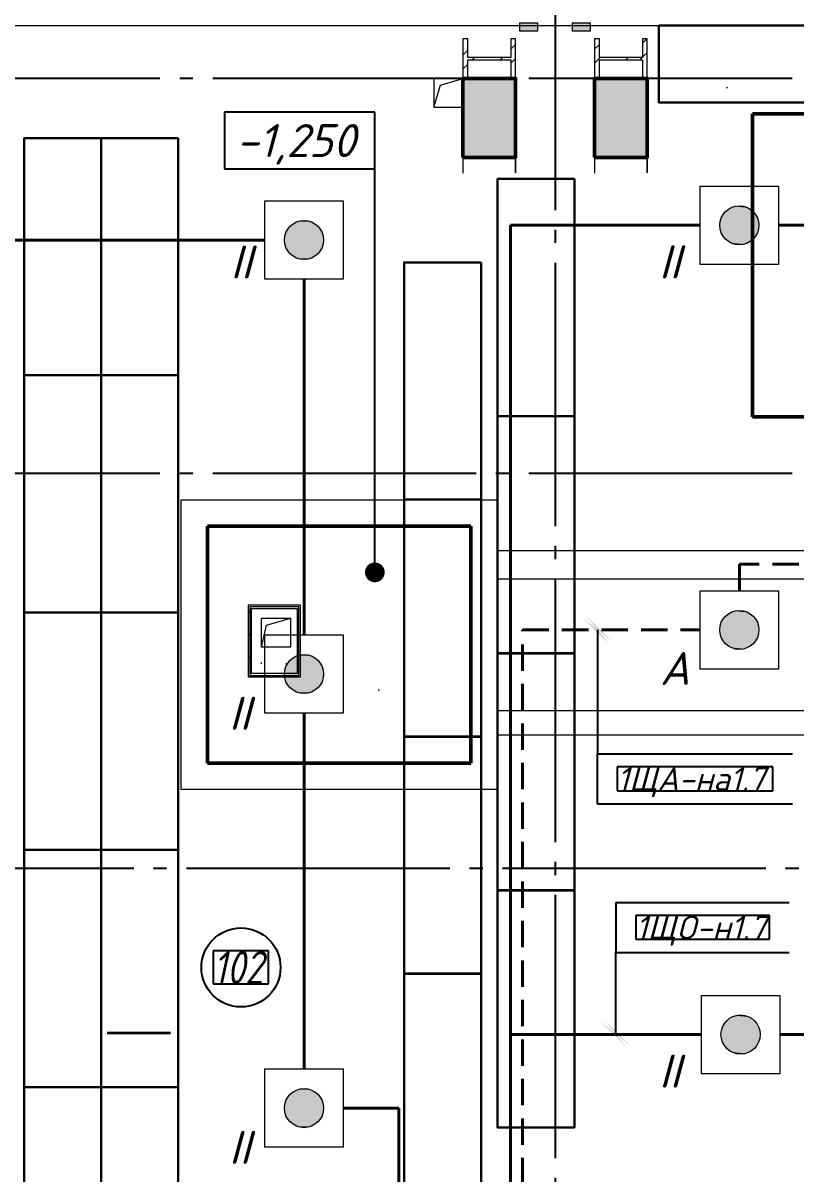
# Model space of a CAD drawing. Header units: millimetres. Extents: x 0 to 1293, y 0 to 420.
# Drawn here: x 177.8 to 236.5, y 286.4 to 373.8 of the extents above; entities that cross this region are included whole.
import ezdxf

# ---------------------------------------------------------------- set-up
doc = ezdxf.new("R2010")
doc.units = ezdxf.units.MM
for name, pattern in [('JIS_02_2.0', [3, 2, -1]), ('ГОСТ 2.303 5', [24, 20, -1.5, 1, -1.5]), ('СПКБ-0000-000-АР#001$0$Achse', [2300, 0, -800, 1500, 0]), ('СПКБ-0000-000-АР#001$0$Ashe', [300, 200, -100])]:
    doc.linetypes.add(name, pattern=pattern)
for name, color, linetype in [('@000', 7, 'Continuous'), ('Viewport1ForCustomObjects_0', 7, 'Continuous'), ('Viewport2ForCustomObjects_0', 7, 'Continuous'), ('Номер помещения', 7, 'Continuous'), ('СПКБ-0000-000-АР#001$0$Колонны новые', 7, 'Continuous'), ('СПКБ-0000-000-АР#001$0$Колонны существующие', 7, 'Continuous'), ('СПКБ-0000-000-АР#001$0$оборудование ТХ', 253, 'Continuous'), ('СПКБ-0000-000-АР#001$0$Перекрытие новые', 7, 'Continuous'), ('СПКБ-0000-000-АР#001$0$Стены', 7, 'Continuous'), ('СПКБ-0000-000-АР#001$0$Фахверк', 7, 'Continuous'), ('Строительные оси', 7, 'Continuous'), ('ЭО_АВАРИЙНОЕ ОСВЕЩЕНИЕ', 7, 'Continuous'), ('ЭО_РАБОЧЕЕ ОСВЕЩЕНИЕ', 7, 'Continuous')]:
    doc.layers.add(name, color=color, linetype=linetype)
for name, color, linetype, lineweight, true_color in [('СПКБ-0000-000-АР#001$0$Колонны новые_Ном._пера__108', 7, 'Continuous', 13, 0xfd8379), ('СПКБ-0000-000-АР#001$0$Колонны существующие_Ном._пера__102', 7, 'Continuous', 13, 0xcccccc), ('СПКБ-0000-000-АР#001$0$Линии_Ном._пера__58', 7, 'Continuous', 50, 0xdf0000), ('СПКБ-0000-000-АР#001$0$Стены_Ном._пера__68', 7, 'Continuous', 20, 0xfd4435), ('СПКБ-0000-000-АР#001$0$Фахверк_Ном._пера__102', 7, 'Continuous', 13, 0xcccccc)]:
    doc.layers.add(name, color=color, linetype=linetype, lineweight=lineweight, true_color=true_color)
for name, color, linetype, lineweight in [('СПКБ-0000-000-АР#001$0$Колонны новые_Ном._пера__20', 1, 'Continuous', 20), ('СПКБ-0000-000-АР#001$0$Колонны существующие_Ном._пера__141', 7, 'Continuous', 50), ('СПКБ-0000-000-АР#001$0$Линии_Ном._пера__1', 7, 'Continuous', 13), ('СПКБ-0000-000-АР#001$0$Линии_Ном._пера__20', 1, 'Continuous', 20), ('СПКБ-0000-000-АР#001$0$Линии_Ном._пера__27', 7, 'Continuous', 35), ('СПКБ-0000-000-АР#001$0$Перекрытие новые_Ном._пера__2', 8, 'Continuous', 15), ('СПКБ-0000-000-АР#001$0$Стены_Ном._пера__1', 7, 'Continuous', 13), ('СПКБ-0000-000-АР#001$0$Стены_Ном._пера__20', 1, 'Continuous', 20), ('СПКБ-0000-000-АР#001$0$Фахверк_Ном._пера__1', 7, 'Continuous', 13)]:
    doc.layers.add(name, color=color, linetype=linetype, lineweight=lineweight)
doc.styles.add('2.5', font='isocpeui.ttf')
doc.styles.add('CustomTextStyle18', font='isocpeui.ttf', dxfattribs={"width": 0.811119, "height": 2.5})
doc.styles.add('CustomTextStyle189', font='isocpeui.ttf', dxfattribs={"height": 1.8})
doc.styles.add('CustomTextStyle250', font='isocpeui.ttf', dxfattribs={"height": 1.8})
doc.styles.add('CustomTextStyle78', font='isocpeui.ttf', dxfattribs={"height": 2.5})
pattern_1 = [(0, (0, 0), (0, 173.2051), [0, -100]), (0, (50, 86.6), (0, 173.2051), [0, -100])]
pattern_2 = [(45, (0, 0), (-159.099, 159.099), []), (45, (-53.03, 53.03), (-159.099, 159.099), [])]

# ---------------------------------------------------------------- blocks, each defined once
blk = doc.blocks.new('СПКБ-0000-000-АР#001$0$Перекрытие_14', base_point=(-24406.7, 25286.1))
at = {"layer": 'СПКБ-0000-000-АР#001$0$Перекрытие новые_Ном._пера__2', "color": 8, "linetype": 'Continuous', "lineweight": 15, "flags": 128}
blk.add_lwpolyline([(-24406.7, 25286.1), (17886.7, 25286.1), (17886.7, 19190.9), (18207.5, 19191.7), (18218.1, 15055.7), (18468.1, 15055.7), (18468.1, 13655.7), (18218.1, 13655.7), (18247.5, 3579.8), (17892.7, 3578.9), (17892.7, -2534.3), (-24406.7, -2530.3)], close=True, dxfattribs=at)
blk = doc.blocks.new('СПКБ-0000-000-АР#001$0$Стена_106', base_point=(-14186.9, 20440.2))
at = {"layer": 'СПКБ-0000-000-АР#001$0$Стены_Ном._пера__20', "linetype": 'Continuous', "lineweight": 20}
h = blk.add_hatch(dxfattribs=at)
h.set_pattern_fill('ШТУКАТУРКА', color=1, style=0, pattern_type=2)
h.set_pattern_definition(pattern_1)
h.paths.add_polyline_path([(-14286.9, 20885.7), (-14286.9, 20340.2), (-14274.9, 20352.2), (-14274.9, 20873.7)])
h = blk.add_hatch(dxfattribs=at)
h.set_pattern_fill('ШТУКАТУРКА', color=1, style=0, pattern_type=2)
h.set_pattern_definition(pattern_1)
h.paths.add_polyline_path([(-14261.9, 20365.2), (-14261.9, 20860.7), (-14274.9, 20873.7), (-14274.9, 20352.2)])
at = {"layer": 'СПКБ-0000-000-АР#001$0$Стены_Ном._пера__1', "color": 7, "linetype": 'СПКБ-0000-000-АР#001$0$Achse', "lineweight": 13, "flags": 128}
blk.add_lwpolyline([(-14186.9, 20440.2), (-14186.9, 20785.7)], dxfattribs=at)
at = {"layer": 'СПКБ-0000-000-АР#001$0$Стены_Ном._пера__20', "color": 1, "linetype": 'Continuous', "lineweight": 20, "flags": 128}
blk.add_lwpolyline([(-14286.9, 20885.7), (-14286.9, 20340.2)], dxfattribs=at)
at = {"layer": 'СПКБ-0000-000-АР#001$0$Стены_Ном._пера__68', "color": 20, "linetype": 'Continuous', "lineweight": 20, "true_color": 0xfd4435}
for p, q in [((-14274.9, 20873.7), (-14274.9, 20352.2)), ((-14261.9, 20365.2), (-14261.9, 20860.7))]:
    blk.add_line(p, q, dxfattribs=at)
blk = doc.blocks.new('СПКБ-0000-000-АР#001$0$Стена_107', base_point=(-14186.9, 20785.7))
at = {"layer": 'СПКБ-0000-000-АР#001$0$Стены_Ном._пера__20', "linetype": 'Continuous', "lineweight": 20}
h = blk.add_hatch(dxfattribs=at)
h.set_pattern_fill('ШТУКАТУРКА', color=1, style=0, pattern_type=2)
h.set_pattern_definition(pattern_1)
h.paths.add_polyline_path([(-13890.9, 20885.7), (-14286.9, 20885.7), (-14274.9, 20873.7), (-13902.9, 20873.7)])
h = blk.add_hatch(dxfattribs=at)
h.set_pattern_fill('ШТУКАТУРКА', color=1, style=0, pattern_type=2)
h.set_pattern_definition(pattern_1)
h.paths.add_polyline_path([(-14261.9, 20860.7), (-13915.9, 20860.7), (-13902.9, 20873.7), (-14274.9, 20873.7)])
at = {"layer": 'СПКБ-0000-000-АР#001$0$Стены_Ном._пера__1', "color": 7, "linetype": 'СПКБ-0000-000-АР#001$0$Achse', "lineweight": 13, "flags": 128}
blk.add_lwpolyline([(-14186.9, 20785.7), (-13990.9, 20785.7)], dxfattribs=at)
at = {"layer": 'СПКБ-0000-000-АР#001$0$Стены_Ном._пера__20', "color": 1, "linetype": 'Continuous', "lineweight": 20, "flags": 128}
blk.add_lwpolyline([(-13890.9, 20885.7), (-14286.9, 20885.7)], dxfattribs=at)
at = {"layer": 'СПКБ-0000-000-АР#001$0$Стены_Ном._пера__68', "color": 20, "linetype": 'Continuous', "lineweight": 20, "true_color": 0xfd4435}
for p, q in [((-13902.9, 20873.7), (-14274.9, 20873.7)), ((-14261.9, 20860.7), (-13915.9, 20860.7))]:
    blk.add_line(p, q, dxfattribs=at)
blk = doc.blocks.new('СПКБ-0000-000-АР#001$0$Стена_108', base_point=(-14186.9, 20440.2))
at = {"layer": 'СПКБ-0000-000-АР#001$0$Стены_Ном._пера__20', "linetype": 'Continuous', "lineweight": 20}
h = blk.add_hatch(dxfattribs=at)
h.set_pattern_fill('ШТУКАТУРКА', color=1, style=0, pattern_type=2)
h.set_pattern_definition(pattern_1)
h.paths.add_polyline_path([(-13915.9, 20365.2), (-14261.9, 20365.2), (-14274.9, 20352.2), (-13902.9, 20352.2)])
h = blk.add_hatch(dxfattribs=at)
h.set_pattern_fill('ШТУКАТУРКА', color=1, style=0, pattern_type=2)
h.set_pattern_definition(pattern_1)
h.paths.add_polyline_path([(-14286.9, 20340.2), (-13890.9, 20340.2), (-13902.9, 20352.2), (-14274.9, 20352.2)])
at = {"layer": 'СПКБ-0000-000-АР#001$0$Стены_Ном._пера__1', "color": 7, "linetype": 'СПКБ-0000-000-АР#001$0$Achse', "lineweight": 13, "flags": 128}
blk.add_lwpolyline([(-13990.9, 20440.2), (-14186.9, 20440.2)], dxfattribs=at)
at = {"layer": 'СПКБ-0000-000-АР#001$0$Стены_Ном._пера__20', "color": 1, "linetype": 'Continuous', "lineweight": 20, "flags": 128}
blk.add_lwpolyline([(-14286.9, 20340.2), (-13890.9, 20340.2)], dxfattribs=at)
at = {"layer": 'СПКБ-0000-000-АР#001$0$Стены_Ном._пера__68', "color": 20, "linetype": 'Continuous', "lineweight": 20, "true_color": 0xfd4435}
for p, q in [((-13915.9, 20365.2), (-14261.9, 20365.2)), ((-14274.9, 20352.2), (-13902.9, 20352.2))]:
    blk.add_line(p, q, dxfattribs=at)
blk = doc.blocks.new('СПКБ-0000-000-АР#001$0$Стена_109', base_point=(-13990.9, 20440.2))
at = {"layer": 'СПКБ-0000-000-АР#001$0$Стены_Ном._пера__20', "linetype": 'Continuous', "lineweight": 20}
h = blk.add_hatch(dxfattribs=at)
h.set_pattern_fill('ШТУКАТУРКА', color=1, style=0, pattern_type=2)
h.set_pattern_definition(pattern_1)
h.paths.add_polyline_path([(-13915.9, 20860.7), (-13915.9, 20365.2), (-13902.9, 20352.2), (-13902.9, 20873.7)])
h = blk.add_hatch(dxfattribs=at)
h.set_pattern_fill('ШТУКАТУРКА', color=1, style=0, pattern_type=2)
h.set_pattern_definition(pattern_1)
h.paths.add_polyline_path([(-13890.9, 20340.2), (-13890.9, 20885.7), (-13902.9, 20873.7), (-13902.9, 20352.2)])
at = {"layer": 'СПКБ-0000-000-АР#001$0$Стены_Ном._пера__1', "color": 7, "linetype": 'СПКБ-0000-000-АР#001$0$Achse', "lineweight": 13, "flags": 128}
blk.add_lwpolyline([(-13990.9, 20785.7), (-13990.9, 20440.2)], dxfattribs=at)
at = {"layer": 'СПКБ-0000-000-АР#001$0$Стены_Ном._пера__20', "color": 1, "linetype": 'Continuous', "lineweight": 20, "flags": 128}
blk.add_lwpolyline([(-13890.9, 20340.2), (-13890.9, 20885.7)], dxfattribs=at)
at = {"layer": 'СПКБ-0000-000-АР#001$0$Стены_Ном._пера__68', "color": 20, "linetype": 'Continuous', "lineweight": 20, "true_color": 0xfd4435}
for p, q in [((-13915.9, 20860.7), (-13915.9, 20365.2)), ((-13902.9, 20352.2), (-13902.9, 20873.7))]:
    blk.add_line(p, q, dxfattribs=at)
blk = doc.blocks.new('СПКБ-0000-000-АР#001$0$Колонна_30', base_point=(-12456.9, 24585.7))
at = {"layer": 'СПКБ-0000-000-АР#001$0$Колонны существующие_Ном._пера__102', "linetype": 'Continuous', "lineweight": 13, "true_color": 0xcccccc}
blk.add_hatch(color=254, dxfattribs=at).paths.add_polyline_path([(-12656.9, 24285.7), (-12256.9, 24285.7), (-12256.9, 24885.7), (-12656.9, 24885.7)])
at = {"layer": 'СПКБ-0000-000-АР#001$0$Колонны существующие_Ном._пера__141', "color": 7, "linetype": 'Continuous', "lineweight": 50, "flags": 128}
blk.add_lwpolyline([(-12656.9, 24285.7), (-12256.9, 24285.7), (-12256.9, 24885.7), (-12656.9, 24885.7)], close=True, dxfattribs=at)
blk = doc.blocks.new('СПКБ-0000-000-АР#001$0$Колонна_31', base_point=(-11456.9, 24585.7))
at = {"layer": 'СПКБ-0000-000-АР#001$0$Колонны существующие_Ном._пера__102', "linetype": 'Continuous', "lineweight": 13, "true_color": 0xcccccc}
blk.add_hatch(color=254, dxfattribs=at).paths.add_polyline_path([(-11656.9, 24285.7), (-11256.9, 24285.7), (-11256.9, 24885.7), (-11656.9, 24885.7)])
at = {"layer": 'СПКБ-0000-000-АР#001$0$Колонны существующие_Ном._пера__141', "color": 7, "linetype": 'Continuous', "lineweight": 50, "flags": 128}
blk.add_lwpolyline([(-11656.9, 24285.7), (-11256.9, 24285.7), (-11256.9, 24885.7), (-11656.9, 24885.7)], close=True, dxfattribs=at)
blk = doc.blocks.new('СПКБ-0000-000-АР#001$0$Колонна_55', base_point=(-12256.9, 24228.2))
at = {"layer": 'СПКБ-0000-000-АР#001$0$Колонны новые_Ном._пера__108', "linetype": 'Continuous', "lineweight": 13, "true_color": 0xfd8379}
h = blk.add_hatch(dxfattribs=at)
h.set_pattern_fill('СТАЛЬ', color=11, style=0, pattern_type=2)
h.set_pattern_definition(pattern_2)
h.paths.add_polyline_path([(-12656.9, 24169.4), (-12654.9, 24169.4), (-12654.9, 24282.4), (-12258.9, 24282.4), (-12258.9, 24169.4), (-12256.9, 24169.4), (-12256.9, 24282.4), (-12256.9, 24284.4), (-12258.9, 24284.4), (-12654.9, 24284.4), (-12656.9, 24284.4), (-12656.9, 24282.4)])
at = {"layer": 'СПКБ-0000-000-АР#001$0$Колонны новые_Ном._пера__20', "color": 1, "linetype": 'Continuous', "lineweight": 20}
for p, q in [((-12654.9, 24284.4), (-12656.9, 24284.4)), ((-12656.9, 24284.4), (-12656.9, 24282.4)), ((-12656.9, 24282.4), (-12656.9, 24169.4)), ((-12258.9, 24284.4), (-12654.9, 24284.4)), ((-12654.9, 24169.4), (-12654.9, 24282.4)), ((-12654.9, 24282.4), (-12258.9, 24282.4)), ((-12256.9, 24284.4), (-12258.9, 24284.4)), ((-12258.9, 24282.4), (-12258.9, 24169.4)), ((-12256.9, 24282.4), (-12256.9, 24284.4)), ((-12256.9, 24169.4), (-12256.9, 24282.4)), ((-12656.9, 24169.4), (-12654.9, 24169.4)), ((-12258.9, 24169.4), (-12256.9, 24169.4))]:
    blk.add_line(p, q, dxfattribs=at)
blk = doc.blocks.new('СПКБ-0000-000-АР#001$0$Колонна_56', base_point=(-11256.9, 24228.2))
at = {"layer": 'СПКБ-0000-000-АР#001$0$Колонны новые_Ном._пера__108', "linetype": 'Continuous', "lineweight": 13, "true_color": 0xfd8379}
h = blk.add_hatch(dxfattribs=at)
h.set_pattern_fill('СТАЛЬ', color=11, style=0, pattern_type=2)
h.set_pattern_definition(pattern_2)
h.paths.add_polyline_path([(-11656.9, 24169.4), (-11654.9, 24169.4), (-11654.9, 24282.4), (-11258.9, 24282.4), (-11258.9, 24169.4), (-11256.9, 24169.4), (-11256.9, 24282.4), (-11256.9, 24284.4), (-11258.9, 24284.4), (-11654.9, 24284.4), (-11656.9, 24284.4), (-11656.9, 24282.4)])
at = {"layer": 'СПКБ-0000-000-АР#001$0$Колонны новые_Ном._пера__20', "color": 1, "linetype": 'Continuous', "lineweight": 20}
for p, q in [((-11654.9, 24284.4), (-11656.9, 24284.4)), ((-11656.9, 24284.4), (-11656.9, 24282.4)), ((-11656.9, 24282.4), (-11656.9, 24169.4)), ((-11258.9, 24284.4), (-11654.9, 24284.4)), ((-11654.9, 24169.4), (-11654.9, 24282.4)), ((-11654.9, 24282.4), (-11258.9, 24282.4)), ((-11256.9, 24284.4), (-11258.9, 24284.4)), ((-11258.9, 24282.4), (-11258.9, 24169.4)), ((-11256.9, 24282.4), (-11256.9, 24284.4)), ((-11256.9, 24169.4), (-11256.9, 24282.4)), ((-11656.9, 24169.4), (-11654.9, 24169.4)), ((-11258.9, 24169.4), (-11256.9, 24169.4))]:
    blk.add_line(p, q, dxfattribs=at)
blk = doc.blocks.new('СПКБ-0000-000-АР#001$0$Колонна_103', base_point=(-12456.9, 25035.7))
at = {"layer": 'СПКБ-0000-000-АР#001$0$Колонны новые_Ном._пера__108', "linetype": 'Continuous', "lineweight": 13, "true_color": 0xfd8379}
h = blk.add_hatch(dxfattribs=at)
h.set_pattern_fill('СТАЛЬ', color=11, style=0, pattern_type=2)
h.set_pattern_definition(pattern_2)
h.paths.add_polyline_path([(-12256.9, 25185.7), (-12293.5, 25185.7), (-12293.5, 25044.5), (-12620.2, 25044.5), (-12620.2, 25185.7), (-12656.9, 25185.7), (-12656.9, 24885.7), (-12620.2, 24885.7), (-12620.2, 25027), (-12293.5, 25027), (-12293.5, 24885.7), (-12256.9, 24885.7)])
at = {"layer": 'СПКБ-0000-000-АР#001$0$Колонны новые_Ном._пера__20', "color": 1, "linetype": 'Continuous', "lineweight": 20}
for p, q in [((-12620.2, 25185.7), (-12656.9, 25185.7)), ((-12656.9, 25185.7), (-12656.9, 24885.7)), ((-12620.2, 25044.5), (-12620.2, 25185.7)), ((-12256.9, 25185.7), (-12293.5, 25185.7)), ((-12293.5, 25185.7), (-12293.5, 25044.5)), ((-12256.9, 24885.7), (-12256.9, 25185.7)), ((-12293.5, 25044.5), (-12620.2, 25044.5)), ((-12620.2, 24885.7), (-12620.2, 25027)), ((-12620.2, 25027), (-12293.5, 25027)), ((-12293.5, 25027), (-12293.5, 24885.7)), ((-12656.9, 24885.7), (-12620.2, 24885.7)), ((-12293.5, 24885.7), (-12256.9, 24885.7))]:
    blk.add_line(p, q, dxfattribs=at)
blk = doc.blocks.new('СПКБ-0000-000-АР#001$0$Колонна_104', base_point=(-11456.9, 25035.7))
at = {"layer": 'СПКБ-0000-000-АР#001$0$Колонны новые_Ном._пера__108', "linetype": 'Continuous', "lineweight": 13, "true_color": 0xfd8379}
h = blk.add_hatch(dxfattribs=at)
h.set_pattern_fill('СТАЛЬ', color=11, style=0, pattern_type=2)
h.set_pattern_definition(pattern_2)
h.paths.add_polyline_path([(-11256.9, 25185.7), (-11293.5, 25185.7), (-11293.5, 25044.5), (-11620.2, 25044.5), (-11620.2, 25185.7), (-11656.9, 25185.7), (-11656.9, 24885.7), (-11620.2, 24885.7), (-11620.2, 25027), (-11293.5, 25027), (-11293.5, 24885.7), (-11256.9, 24885.7)])
at = {"layer": 'СПКБ-0000-000-АР#001$0$Колонны новые_Ном._пера__20', "color": 1, "linetype": 'Continuous', "lineweight": 20}
for p, q in [((-11620.2, 25185.7), (-11656.9, 25185.7)), ((-11656.9, 25185.7), (-11656.9, 24885.7)), ((-11620.2, 25044.5), (-11620.2, 25185.7)), ((-11256.9, 25185.7), (-11293.5, 25185.7)), ((-11293.5, 25185.7), (-11293.5, 25044.5)), ((-11256.9, 24885.7), (-11256.9, 25185.7)), ((-11293.5, 25044.5), (-11620.2, 25044.5)), ((-11620.2, 24885.7), (-11620.2, 25027)), ((-11620.2, 25027), (-11293.5, 25027)), ((-11293.5, 25027), (-11293.5, 24885.7)), ((-11656.9, 24885.7), (-11620.2, 24885.7)), ((-11293.5, 24885.7), (-11256.9, 24885.7))]:
    blk.add_line(p, q, dxfattribs=at)
blk = doc.blocks.new('СПКБ-0000-000-АР#001$0$Колонна_162', base_point=(-12156.9, 25275.7))
at = {"layer": 'СПКБ-0000-000-АР#001$0$Фахверк_Ном._пера__102', "linetype": 'Continuous', "lineweight": 13, "true_color": 0xcccccc}
blk.add_hatch(color=254, dxfattribs=at).paths.add_polyline_path([(-12086.9, 25305.7), (-12226.9, 25305.7), (-12226.9, 25245.7), (-12086.9, 25245.7)])
at = {"layer": 'СПКБ-0000-000-АР#001$0$Фахверк_Ном._пера__1', "color": 7, "linetype": 'Continuous', "lineweight": 13, "flags": 128}
blk.add_lwpolyline([(-12086.9, 25305.7), (-12226.9, 25305.7), (-12226.9, 25245.7), (-12086.9, 25245.7)], close=True, dxfattribs=at)
blk = doc.blocks.new('СПКБ-0000-000-АР#001$0$Колонна_172', base_point=(-11756.9, 25275.7))
at = {"layer": 'СПКБ-0000-000-АР#001$0$Фахверк_Ном._пера__102', "linetype": 'Continuous', "lineweight": 13, "true_color": 0xcccccc}
blk.add_hatch(color=254, dxfattribs=at).paths.add_polyline_path([(-11686.9, 25305.7), (-11826.9, 25305.7), (-11826.9, 25245.7), (-11686.9, 25245.7)])
at = {"layer": 'СПКБ-0000-000-АР#001$0$Фахверк_Ном._пера__1', "color": 7, "linetype": 'Continuous', "lineweight": 13, "flags": 128}
blk.add_lwpolyline([(-11686.9, 25305.7), (-11826.9, 25305.7), (-11826.9, 25245.7), (-11686.9, 25245.7)], close=True, dxfattribs=at)
blk = doc.blocks.new('*E595')
at = {"layer": 'СПКБ-0000-000-АР#001$0$Линии_Ном._пера__1', "color": 7, "linetype": 'СПКБ-0000-000-АР#001$0$Ashe', "lineweight": 13}
for p, q in [((149.75, 299.5), (147.55, 299.5)), ((147.55, 299.5), (147.55, 297.3)), ((147.55, 297.3), (148.039, 298.99)), ((148.039, 298.99), (149.75, 299.5)), ((149.75, 297.3), (149.75, 299.5)), ((147.55, 297.3), (149.75, 297.3)), ((152.319, 263.648), (179.75, 263.648)), ((152.373, 249.648), (179.75, 249.648))]:
    blk.add_line(p, q, dxfattribs=at)
at = {"layer": 'СПКБ-0000-000-АР#001$0$Линии_Ном._пера__1', "color": 7, "linetype": 'Continuous', "lineweight": 13}
for p, q in [((134.45, 258.5), (136.65, 258.5)), ((134.45, 256.3), (134.45, 258.5)), ((134.45, 256.3), (134.833, 257.972)), ((134.833, 257.972), (136.65, 258.5)), ((136.65, 258.5), (136.65, 256.3)), ((136.65, 256.3), (134.45, 256.3))]:
    blk.add_line(p, q, dxfattribs=at)
at = {"layer": 'СПКБ-0000-000-АР#001$0$Линии_Ном._пера__1', "color": 7, "linetype": 'СПКБ-0000-000-АР#001$0$Achse', "lineweight": 13, "flags": 128}
for points in [[(169.747, 298.8), (206.75, 298.8), (206.75, 271.8), (169.747, 271.8)], [(143.353, 252.997), (143.353, 259.997), (150.353, 259.997), (150.353, 252.997)]]:
    blk.add_lwpolyline(points, close=True, dxfattribs=at)
at = {"layer": 'СПКБ-0000-000-АР#001$0$Линии_Ном._пера__1', "color": 7, "linetype": 'СПКБ-0000-000-АР#001$0$Ashe', "lineweight": 13, "flags": 128}
blk.add_lwpolyline([(128.35, 267.499), (152.353, 267.499), (152.353, 245.496), (128.35, 245.496)], close=True, dxfattribs=at)
at = {"layer": 'СПКБ-0000-000-АР#001$0$Линии_Ном._пера__20', "color": 1, "linetype": 'СПКБ-0000-000-АР#001$0$Ashe', "lineweight": 20}
for p, q in [((152.373, 261.496), (181.75, 261.496)), ((152.373, 251.496), (181.75, 251.496))]:
    blk.add_line(p, q, dxfattribs=at)
at = {"layer": 'СПКБ-0000-000-АР#001$0$Линии_Ном._пера__20', "color": 1, "linetype": 'СПКБ-0000-000-АР#001$0$Achse', "lineweight": 20, "flags": 128}
blk.add_lwpolyline([(143.353, 252.997), (144.685, 258.886), (150.353, 259.997)], dxfattribs=at)
at = {"layer": 'СПКБ-0000-000-АР#001$0$Линии_Ном._пера__27', "color": 7, "linetype": 'Continuous', "lineweight": 35}
blk.add_line((122.747, 227.03), (127.538, 227.03), dxfattribs=at)
at = {"layer": 'СПКБ-0000-000-АР#001$0$Линии_Ном._пера__58', "color": 12, "linetype": 'СПКБ-0000-000-АР#001$0$Ashe', "lineweight": 50, "true_color": 0xdf0000, "flags": 128}
for points in [[(171.747, 296.8), (204.75, 296.8), (204.75, 273.8), (171.747, 273.8)], [(130.35, 265.499), (150.353, 265.499), (150.353, 247.496), (130.35, 247.496)]]:
    blk.add_lwpolyline(points, close=True, dxfattribs=at)
at = {"layer": 'СПКБ-0000-000-АР#001$0$оборудование ТХ', "lineweight": 30}
for points in [[(164.63, 303.504), (182.647, 303.504), (182.647, 297.658), (164.63, 297.658)], [(122.289, 294.97), (122.289, 276.953), (116.444, 276.953), (116.444, 294.97)], [(128.135, 294.97), (128.135, 276.953), (122.289, 276.953), (122.289, 294.97)], [(158.211, 291.866), (158.211, 273.849), (152.365, 273.849), (152.365, 291.866)], [(151.135, 285.525), (151.135, 267.508), (145.289, 267.508), (145.289, 285.525)], [(122.289, 276.953), (122.289, 258.936), (116.444, 258.936), (116.444, 276.953)], [(128.135, 276.953), (128.135, 258.936), (122.289, 258.936), (122.289, 276.953)], [(158.211, 273.849), (158.211, 255.832), (152.365, 255.832), (152.365, 273.849)], [(151.135, 267.509), (151.135, 249.492), (145.289, 249.492), (145.289, 267.509)], [(122.289, 258.936), (122.289, 240.919), (116.444, 240.919), (116.444, 258.936)], [(128.135, 258.936), (128.135, 240.919), (122.289, 240.919), (122.289, 258.936)], [(158.211, 255.853), (158.211, 237.836), (152.365, 237.836), (152.365, 255.853)], [(151.135, 249.513), (151.135, 231.496), (145.289, 231.496), (145.289, 249.513)], [(122.289, 240.919), (122.289, 222.902), (116.444, 222.902), (116.444, 240.919)], [(128.135, 240.919), (128.135, 222.902), (122.289, 222.902), (122.289, 240.919)], [(158.211, 237.857), (158.211, 219.84), (152.365, 219.84), (152.365, 237.857)], [(151.135, 231.517), (151.135, 213.5), (145.289, 213.5), (145.289, 231.517)], [(122.289, 222.902), (122.289, 204.885), (116.444, 204.885), (116.444, 222.902)], [(128.135, 222.902), (128.135, 204.885), (122.289, 204.885), (122.289, 222.902)]]:
    blk.add_lwpolyline(points, close=True, dxfattribs=at)
at = {"layer": 'СПКБ-0000-000-АР#001$0$Колонны новые', "color": 1, "lineweight": 20, "xscale": 0.01, "yscale": 0.01, "zscale": 0.01}
for name, p in [('СПКБ-0000-000-АР#001$0$Колонна_103', (151.75, 301)), ('СПКБ-0000-000-АР#001$0$Колонна_104', (161.75, 301)), ('СПКБ-0000-000-АР#001$0$Колонна_55', (153.75, 292.925)), ('СПКБ-0000-000-АР#001$0$Колонна_56', (163.75, 292.925))]:
    blk.add_blockref(name, p, dxfattribs=at)
at = {"layer": 'СПКБ-0000-000-АР#001$0$Колонны существующие', "color": 7, "lineweight": 50, "xscale": 0.01, "yscale": 0.01, "zscale": 0.01}
for name, p in [('СПКБ-0000-000-АР#001$0$Колонна_30', (151.75, 296.5)), ('СПКБ-0000-000-АР#001$0$Колонна_31', (161.75, 296.5))]:
    blk.add_blockref(name, p, dxfattribs=at)
at = {"layer": 'СПКБ-0000-000-АР#001$0$Перекрытие новые', "color": 8, "linetype": 'Continuous', "lineweight": 15, "xscale": 0.01, "yscale": 0.01, "zscale": 0.01}
blk.add_blockref('СПКБ-0000-000-АР#001$0$Перекрытие_14', (32.251, 303.504), dxfattribs=at)
at = {"layer": 'СПКБ-0000-000-АР#001$0$Стены', "color": 12, "lineweight": 50, "true_color": 0xdf0000, "xscale": 0.01, "yscale": 0.01, "zscale": 0.01}
for name, p in [('СПКБ-0000-000-АР#001$0$Стена_106', (134.45, 255.044)), ('СПКБ-0000-000-АР#001$0$Стена_107', (134.45, 258.5)), ('СПКБ-0000-000-АР#001$0$Стена_109', (136.41, 255.044)), ('СПКБ-0000-000-АР#001$0$Стена_108', (134.45, 255.044))]:
    blk.add_blockref(name, p, dxfattribs=at)
at = {"layer": 'СПКБ-0000-000-АР#001$0$Фахверк', "color": 7, "lineweight": 13, "xscale": 0.01, "yscale": 0.01, "zscale": 0.01}
for name, p in [('СПКБ-0000-000-АР#001$0$Колонна_162', (154.75, 303.4)), ('СПКБ-0000-000-АР#001$0$Колонна_172', (158.75, 303.4))]:
    blk.add_blockref(name, p, dxfattribs=at)
blk = doc.blocks.new('*E596')
at = {"layer": 'Номер помещения', "color": 6, "linetype": 'Continuous'}
for p, q in [((164.498, 305.427), (153.079, 305.427)), ((153.079, 305.427), (153.079, 301.127)), ((164.498, 301.127), (164.498, 305.427)), ((153.079, 301.127), (164.498, 301.127)), ((164.498, 270.487), (164.498, 301.127))]:
    blk.add_line(p, q, dxfattribs=at)
at = {"layer": 'Номер помещения', "color": 7, "linetype": 'Continuous', "true_color": 0xffffff}
for p, q in [((156.435, 241.736), (152.235, 241.736)), ((152.235, 241.736), (152.235, 239.236)), ((156.435, 239.236), (156.435, 241.736)), ((152.235, 239.236), (156.435, 239.236)), ((152.235, 239.236), (152.235, 239.236))]:
    blk.add_line(p, q, dxfattribs=at)
at = {"layer": 'Номер помещения', "color": 6, "linetype": 'Continuous', "const_width": 0.75, "flags": 128}
blk.add_lwpolyline([(164.123, 270.487, 1), (164.873, 270.487, 1)], format="xyb", close=True, dxfattribs=at)
at = {"layer": 'Номер помещения', "color": 6, "linetype": 'Continuous'}
blk.add_circle((154.335, 240.486), 3, dxfattribs=at)
at = {"layer": 'Строительные оси', "color": 3, "linetype": 'ГОСТ 2.303 5', "lineweight": 25}
for p, q in [((178.188, 318), (178.188, 14)), ((484.187, 308), (14, 308)), ((484.187, 278), (14, 278)), ((578.188, 248), (14.188, 248))]:
    blk.add_line(p, q, dxfattribs=at)
at = {"layer": 'ЭО_АВАРИЙНОЕ ОСВЕЩЕНИЕ', "color": 1, "linetype": 'JIS_02_2.0', "lineweight": 40}
for p, q in [((265.688, 271.115), (192.179, 271.115)), ((192.179, 271.115), (192.179, 269.09)), ((175.711, 224.021), (175.711, 266.115)), ((175.711, 266.115), (175.711, 266.115)), ((175.711, 266.115), (189.204, 266.115))]:
    blk.add_line(p, q, dxfattribs=at)
at = {"layer": 'ЭО_АВАРИЙНОЕ ОСВЕЩЕНИЕ', "color": 7, "lineweight": 0}
for p, q in [((189.204, 269.09), (195.155, 269.09)), ((189.204, 263.14), (189.204, 269.09)), ((195.155, 269.09), (195.155, 263.14)), ((195.155, 263.14), (189.204, 263.14))]:
    blk.add_line(p, q, dxfattribs=at)
blk.add_circle((192.179, 266.115), 1.488, dxfattribs=at)
at = {"layer": 'ЭО_АВАРИЙНОЕ ОСВЕЩЕНИЕ', "color": 1, "lineweight": 40}
for points in [[(191.516, 267.446), (191.283, 267.302), (193.076, 267.302)], [(191.772, 267.546), (191.516, 267.446), (192.843, 267.446)], [(191.516, 267.446), (192.843, 267.446), (193.076, 267.302)], [(192.042, 267.596), (191.772, 267.546), (192.587, 267.546)], [(191.772, 267.546), (192.587, 267.546), (192.843, 267.446)], [(192.042, 267.596), (192.317, 267.596), (192.587, 267.546)], [(190.792, 266.652), (190.717, 266.388), (193.642, 266.388)], [(190.915, 266.898), (190.792, 266.652), (193.567, 266.652)], [(190.792, 266.652), (193.567, 266.652), (193.642, 266.388)], [(191.08, 267.117), (190.915, 266.898), (193.444, 266.898)], [(190.915, 266.898), (193.444, 266.898), (193.567, 266.652)], [(191.283, 267.302), (191.08, 267.117), (193.279, 267.117)], [(191.08, 267.117), (193.279, 267.117), (193.444, 266.898)], [(191.283, 267.302), (193.076, 267.302), (193.279, 267.117)], [(190.717, 266.388), (190.692, 266.115), (193.667, 266.115)], [(190.692, 266.115), (190.717, 265.841), (193.642, 265.841)], [(190.692, 266.115), (193.667, 266.115), (193.642, 265.841)], [(190.717, 266.388), (193.642, 266.388), (193.667, 266.115)], [(190.717, 265.841), (190.792, 265.577), (193.567, 265.577)], [(190.717, 265.841), (193.642, 265.841), (193.567, 265.577)], [(190.792, 265.577), (190.915, 265.332), (193.444, 265.332)], [(190.792, 265.577), (193.567, 265.577), (193.444, 265.332)], [(190.915, 265.332), (191.08, 265.113), (193.279, 265.113)], [(190.915, 265.332), (193.444, 265.332), (193.279, 265.113)], [(191.08, 265.113), (191.283, 264.928), (193.076, 264.928)], [(191.08, 265.113), (193.279, 265.113), (193.076, 264.928)], [(191.283, 264.928), (191.516, 264.783), (192.843, 264.783)], [(191.283, 264.928), (193.076, 264.928), (192.843, 264.783)], [(191.516, 264.783), (191.772, 264.684), (192.587, 264.684)], [(191.516, 264.783), (192.843, 264.783), (192.587, 264.684)], [(191.772, 264.684), (192.042, 264.634), (192.317, 264.634)], [(191.772, 264.684), (192.587, 264.684), (192.317, 264.634)]]:
    blk.add_solid(points, dxfattribs=at)
at = {"layer": 'ЭО_РАБОЧЕЕ ОСВЕЩЕНИЕ', "color": 7, "lineweight": 0}
for p, q in [((189.204, 299.816), (195.155, 299.816)), ((189.204, 293.866), (189.204, 299.816)), ((195.155, 299.816), (195.155, 293.866)), ((156.148, 292.749), (156.148, 298.699)), ((156.148, 298.699), (162.097, 298.699)), ((162.097, 298.699), (162.097, 292.749)), ((195.155, 293.866), (189.204, 293.866)), ((162.097, 292.749), (156.148, 292.749)), ((156.148, 259.79), (156.148, 265.74)), ((156.148, 265.74), (162.097, 265.74)), ((162.097, 265.74), (162.097, 259.79)), ((162.097, 259.79), (156.148, 259.79)), ((189.296, 238.364), (195.246, 238.364)), ((189.296, 232.414), (189.296, 238.364)), ((195.246, 238.364), (195.246, 232.414)), ((156.148, 226.831), (156.148, 232.781)), ((156.148, 232.781), (162.097, 232.781)), ((162.097, 232.781), (162.097, 226.831)), ((195.246, 232.414), (189.296, 232.414)), ((162.097, 226.831), (156.148, 226.831))]:
    blk.add_line(p, q, dxfattribs=at)
at = {"layer": 'ЭО_РАБОЧЕЕ ОСВЕЩЕНИЕ', "color": 5, "lineweight": 40}
for p, q in [((189.204, 296.841), (174.797, 296.841)), ((174.797, 296.841), (174.797, 235.389)), ((225.958, 296.841), (195.155, 296.841)), ((135.197, 295.724), (156.148, 295.724)), ((159.123, 295.724), (159.123, 295.724)), ((159.123, 292.749), (159.123, 265.74)), ((159.123, 259.79), (159.123, 232.781)), ((189.296, 235.389), (174.797, 235.389)), ((174.797, 235.389), (174.797, 222.889)), ((225.958, 235.389), (195.246, 235.389)), ((159.123, 229.806), (159.123, 229.806)), ((159.123, 229.806), (159.123, 229.806)), ((162.097, 229.806), (166.334, 229.806)), ((166.334, 229.806), (166.334, 186.783))]:
    blk.add_line(p, q, dxfattribs=at)
at = {"layer": 'ЭО_РАБОЧЕЕ ОСВЕЩЕНИЕ', "color": 7, "lineweight": 0}
for centre, radius in [((192.179, 296.841), 1.488), ((159.123, 295.724), 1.488), ((159.123, 262.765), 1.488), ((192.271, 235.389), 1.487), ((159.123, 229.806), 1.488)]:
    blk.add_circle(centre, radius, dxfattribs=at)
at = {"layer": 'ЭО_РАБОЧЕЕ ОСВЕЩЕНИЕ', "color": 5, "lineweight": 40}
for points in [[(191.516, 298.172), (191.283, 298.028), (193.076, 298.028)], [(191.772, 298.272), (191.516, 298.172), (192.843, 298.172)], [(191.516, 298.172), (192.843, 298.172), (193.076, 298.028)], [(192.042, 298.322), (191.772, 298.272), (192.587, 298.272)], [(191.772, 298.272), (192.587, 298.272), (192.843, 298.172)], [(192.042, 298.322), (192.317, 298.322), (192.587, 298.272)], [(158.849, 297.187), (158.585, 297.112), (159.66, 297.112)], [(159.123, 297.212), (158.849, 297.187), (159.396, 297.187)], [(158.849, 297.187), (159.396, 297.187), (159.66, 297.112)], [(190.792, 297.378), (190.717, 297.114), (193.642, 297.114)], [(190.915, 297.624), (190.792, 297.378), (193.567, 297.378)], [(190.792, 297.378), (193.567, 297.378), (193.642, 297.114)], [(191.08, 297.843), (190.915, 297.624), (193.444, 297.624)], [(190.915, 297.624), (193.444, 297.624), (193.567, 297.378)], [(191.283, 298.028), (191.08, 297.843), (193.279, 297.843)], [(191.08, 297.843), (193.279, 297.843), (193.444, 297.624)], [(191.283, 298.028), (193.076, 298.028), (193.279, 297.843)], [(157.791, 296.388), (157.692, 296.132), (160.553, 296.132)], [(157.935, 296.621), (157.791, 296.388), (160.454, 296.388)], [(157.791, 296.388), (160.454, 296.388), (160.553, 296.132)], [(158.12, 296.824), (157.935, 296.621), (160.31, 296.621)], [(157.935, 296.621), (160.31, 296.621), (160.454, 296.388)], [(158.339, 296.989), (158.12, 296.824), (160.125, 296.824)], [(158.12, 296.824), (160.125, 296.824), (160.31, 296.621)], [(158.585, 297.112), (158.339, 296.989), (159.906, 296.989)], [(158.339, 296.989), (159.906, 296.989), (160.125, 296.824)], [(158.585, 297.112), (159.66, 297.112), (159.906, 296.989)], [(190.717, 297.114), (190.692, 296.841), (193.667, 296.841)], [(190.692, 296.841), (190.717, 296.568), (193.642, 296.568)], [(190.692, 296.841), (193.667, 296.841), (193.642, 296.568)], [(190.717, 297.114), (193.642, 297.114), (193.667, 296.841)], [(190.717, 296.568), (190.792, 296.304), (193.567, 296.304)], [(190.717, 296.568), (193.642, 296.568), (193.567, 296.304)], [(190.792, 296.304), (190.915, 296.058), (193.444, 296.058)], [(190.792, 296.304), (193.567, 296.304), (193.444, 296.058)], [(157.692, 296.132), (157.641, 295.862), (160.604, 295.862)], [(157.641, 295.862), (157.641, 295.587), (160.604, 295.587)], [(157.641, 295.862), (160.604, 295.862), (160.604, 295.587)], [(157.641, 295.587), (157.692, 295.317), (160.553, 295.317)], [(157.641, 295.587), (160.604, 295.587), (160.553, 295.317)], [(157.692, 296.132), (160.553, 296.132), (160.604, 295.862)], [(190.915, 296.058), (191.08, 295.839), (193.279, 295.839)], [(190.915, 296.058), (193.444, 296.058), (193.279, 295.839)], [(191.08, 295.839), (191.283, 295.654), (193.076, 295.654)], [(191.08, 295.839), (193.279, 295.839), (193.076, 295.654)], [(191.283, 295.654), (191.516, 295.509), (192.843, 295.509)], [(191.283, 295.654), (193.076, 295.654), (192.843, 295.509)], [(191.516, 295.509), (191.772, 295.41), (192.587, 295.41)], [(191.516, 295.509), (192.843, 295.509), (192.587, 295.41)], [(157.692, 295.317), (157.791, 295.061), (160.454, 295.061)], [(157.692, 295.317), (160.553, 295.317), (160.454, 295.061)], [(157.791, 295.061), (157.935, 294.828), (160.31, 294.828)], [(157.791, 295.061), (160.454, 295.061), (160.31, 294.828)], [(157.935, 294.828), (158.12, 294.625), (160.125, 294.625)], [(157.935, 294.828), (160.31, 294.828), (160.125, 294.625)], [(158.12, 294.625), (158.339, 294.46), (159.906, 294.46)], [(158.12, 294.625), (160.125, 294.625), (159.906, 294.46)], [(191.772, 295.41), (192.042, 295.36), (192.317, 295.36)], [(191.772, 295.41), (192.587, 295.41), (192.317, 295.36)], [(158.339, 294.46), (158.585, 294.337), (159.66, 294.337)], [(158.339, 294.46), (159.906, 294.46), (159.66, 294.337)], [(158.585, 294.337), (158.849, 294.262), (159.396, 294.262)], [(158.585, 294.337), (159.66, 294.337), (159.396, 294.262)], [(158.849, 294.262), (159.396, 294.262), (159.123, 294.237)], [(158.339, 264.03), (158.12, 263.865), (160.125, 263.865)], [(158.585, 264.153), (158.339, 264.03), (159.906, 264.03)], [(158.339, 264.03), (159.906, 264.03), (160.125, 263.865)], [(158.849, 264.228), (158.585, 264.153), (159.66, 264.153)], [(158.585, 264.153), (159.66, 264.153), (159.906, 264.03)], [(159.123, 264.253), (158.849, 264.228), (159.396, 264.228)], [(158.849, 264.228), (159.396, 264.228), (159.66, 264.153)], [(157.692, 263.173), (157.641, 262.903), (160.604, 262.903)], [(157.791, 263.429), (157.692, 263.173), (160.553, 263.173)], [(157.692, 263.173), (160.553, 263.173), (160.604, 262.903)], [(157.935, 263.662), (157.791, 263.429), (160.454, 263.429)], [(157.791, 263.429), (160.454, 263.429), (160.553, 263.173)], [(158.12, 263.865), (157.935, 263.662), (160.31, 263.662)], [(157.935, 263.662), (160.31, 263.662), (160.454, 263.429)], [(158.12, 263.865), (160.125, 263.865), (160.31, 263.662)], [(157.641, 262.903), (157.641, 262.628), (160.604, 262.628)], [(157.641, 262.903), (160.604, 262.903), (160.604, 262.628)], [(157.641, 262.628), (157.692, 262.358), (160.553, 262.358)], [(157.641, 262.628), (160.604, 262.628), (160.553, 262.358)], [(157.692, 262.358), (157.791, 262.102), (160.454, 262.102)], [(157.692, 262.358), (160.553, 262.358), (160.454, 262.102)], [(157.791, 262.102), (157.935, 261.869), (160.31, 261.869)], [(157.791, 262.102), (160.454, 262.102), (160.31, 261.869)], [(157.935, 261.869), (158.12, 261.666), (160.125, 261.666)], [(157.935, 261.869), (160.31, 261.869), (160.125, 261.666)], [(158.12, 261.666), (158.339, 261.501), (159.906, 261.501)], [(158.12, 261.666), (160.125, 261.666), (159.906, 261.501)], [(158.339, 261.501), (158.585, 261.378), (159.66, 261.378)], [(158.339, 261.501), (159.906, 261.501), (159.66, 261.378)], [(158.585, 261.378), (158.849, 261.303), (159.396, 261.303)], [(158.585, 261.378), (159.66, 261.378), (159.396, 261.303)], [(158.849, 261.303), (159.396, 261.303), (159.123, 261.278)], [(192.134, 236.87), (191.864, 236.819), (192.678, 236.819)], [(192.134, 236.87), (192.408, 236.87), (192.678, 236.819)], [(191.006, 236.172), (190.884, 235.926), (193.658, 235.926)], [(191.171, 236.391), (191.006, 236.172), (193.535, 236.172)], [(191.006, 236.172), (193.535, 236.172), (193.658, 235.926)], [(191.374, 236.576), (191.171, 236.391), (193.37, 236.391)], [(191.171, 236.391), (193.37, 236.391), (193.535, 236.172)], [(191.608, 236.72), (191.374, 236.576), (193.167, 236.576)], [(191.374, 236.576), (193.167, 236.576), (193.37, 236.391)], [(191.864, 236.819), (191.608, 236.72), (192.934, 236.72)], [(191.608, 236.72), (192.934, 236.72), (193.167, 236.576)], [(191.864, 236.819), (192.678, 236.819), (192.934, 236.72)], [(190.809, 235.662), (190.783, 235.389), (193.758, 235.389)], [(190.783, 235.389), (190.809, 235.115), (193.733, 235.115)], [(190.783, 235.389), (193.758, 235.389), (193.733, 235.115)], [(190.884, 235.926), (190.809, 235.662), (193.733, 235.662)], [(190.809, 235.662), (193.733, 235.662), (193.758, 235.389)], [(190.809, 235.115), (190.884, 234.851), (193.658, 234.851)], [(190.809, 235.115), (193.733, 235.115), (193.658, 234.851)], [(190.884, 235.926), (193.658, 235.926), (193.733, 235.662)], [(190.884, 234.851), (191.006, 234.606), (193.535, 234.606)], [(190.884, 234.851), (193.658, 234.851), (193.535, 234.606)], [(191.006, 234.606), (191.171, 234.387), (193.37, 234.387)], [(191.006, 234.606), (193.535, 234.606), (193.37, 234.387)], [(191.171, 234.387), (191.374, 234.202), (193.167, 234.202)], [(191.171, 234.387), (193.37, 234.387), (193.167, 234.202)], [(191.374, 234.202), (191.608, 234.057), (192.934, 234.057)], [(191.374, 234.202), (193.167, 234.202), (192.934, 234.057)], [(191.608, 234.057), (191.864, 233.958), (192.678, 233.958)], [(191.608, 234.057), (192.934, 234.057), (192.678, 233.958)], [(191.864, 233.958), (192.134, 233.908), (192.408, 233.908)], [(191.864, 233.958), (192.678, 233.958), (192.408, 233.908)], [(158.12, 230.906), (157.935, 230.703), (160.31, 230.703)], [(158.339, 231.071), (158.12, 230.906), (160.125, 230.906)], [(158.12, 230.906), (160.125, 230.906), (160.31, 230.703)], [(158.585, 231.194), (158.339, 231.071), (159.906, 231.071)], [(158.339, 231.071), (159.906, 231.071), (160.125, 230.906)], [(158.849, 231.269), (158.585, 231.194), (159.66, 231.194)], [(158.585, 231.194), (159.66, 231.194), (159.906, 231.071)], [(159.123, 231.294), (158.849, 231.269), (159.396, 231.269)], [(158.849, 231.269), (159.396, 231.269), (159.66, 231.194)], [(157.692, 230.214), (157.641, 229.944), (160.604, 229.944)], [(157.641, 229.944), (157.641, 229.669), (160.604, 229.669)], [(157.641, 229.944), (160.604, 229.944), (160.604, 229.669)], [(157.791, 230.47), (157.692, 230.214), (160.553, 230.214)], [(157.692, 230.214), (160.553, 230.214), (160.604, 229.944)], [(157.935, 230.703), (157.791, 230.47), (160.454, 230.47)], [(157.791, 230.47), (160.454, 230.47), (160.553, 230.214)], [(157.935, 230.703), (160.31, 230.703), (160.454, 230.47)], [(157.641, 229.669), (157.692, 229.399), (160.553, 229.399)], [(157.641, 229.669), (160.604, 229.669), (160.553, 229.399)], [(157.692, 229.399), (157.791, 229.143), (160.454, 229.143)], [(157.692, 229.399), (160.553, 229.399), (160.454, 229.143)], [(157.791, 229.143), (157.935, 228.91), (160.31, 228.91)], [(157.791, 229.143), (160.454, 229.143), (160.31, 228.91)], [(157.935, 228.91), (158.12, 228.707), (160.125, 228.707)], [(157.935, 228.91), (160.31, 228.91), (160.125, 228.707)], [(158.12, 228.707), (158.339, 228.542), (159.906, 228.542)], [(158.12, 228.707), (160.125, 228.707), (159.906, 228.542)], [(158.339, 228.542), (158.585, 228.419), (159.66, 228.419)], [(158.339, 228.542), (159.906, 228.542), (159.66, 228.419)], [(158.585, 228.419), (158.849, 228.344), (159.396, 228.344)], [(158.585, 228.419), (159.66, 228.419), (159.396, 228.344)], [(158.849, 228.344), (159.396, 228.344), (159.123, 228.319)]]:
    blk.add_solid(points, dxfattribs=at)
at = {"layer": 'Номер помещения', "color": 7, "linetype": 'Continuous', "style": 'CustomTextStyle78'}
blk.add_text('-1,250', height=2.5, dxfattribs=at).set_placement((153.979, 302.027))
at = {"layer": 'Номер помещения', "color": 7, "linetype": 'Continuous', "style": 'CustomTextStyle18', "width": 0.811119}
blk.add_text('102', height=2.5, dxfattribs=at).set_placement((152.235, 239.236))
blk = doc.blocks.new('CustomObjectsInViewport1_0')
at = {"layer": 'ЭО_АВАРИЙНОЕ ОСВЕЩЕНИЕ'}
for p, q in [((221.4, 327.719), (221.4, 318.293)), ((221.4, 318.293), (236.222, 318.293)), ((221.4, 314.493), (221.4, 318.293)), ((221.4, 314.493), (236.222, 314.493))]:
    blk.add_line(p, q, dxfattribs=at)
at = {"layer": 'ЭО_АВАРИЙНОЕ ОСВЕЩЕНИЕ', "color": 7, "true_color": 0xffffff}
for p, q in [((234.722, 317.293), (222.9, 317.293)), ((222.9, 317.293), (222.9, 315.493)), ((234.722, 315.493), (234.722, 317.293)), ((222.9, 315.493), (234.722, 315.493)), ((222.9, 315.493), (222.9, 315.493))]:
    blk.add_line(p, q, dxfattribs=at)
at = {"layer": 'ЭО_АВАРИЙНОЕ ОСВЕЩЕНИЕ'}
blk.add_solid([(222.506, 326.825), (220.506, 328.825), (220.294, 328.613), (222.294, 326.613)], dxfattribs=at)
at = {"layer": 'ЭО_РАБОЧЕЕ ОСВЕЩЕНИЕ'}
for p, q in [((222.811, 307.011), (235.955, 307.011)), ((222.811, 307.011), (222.811, 303.211)), ((222.811, 297.002), (222.811, 303.211)), ((222.811, 303.211), (235.955, 303.211))]:
    blk.add_line(p, q, dxfattribs=at)
at = {"layer": 'ЭО_РАБОЧЕЕ ОСВЕЩЕНИЕ', "color": 7, "true_color": 0xffffff}
for p, q in [((234.455, 306.011), (224.311, 306.011)), ((224.311, 306.011), (224.311, 304.211)), ((234.455, 304.211), (234.455, 306.011)), ((224.311, 304.211), (234.455, 304.211)), ((224.311, 304.211), (224.311, 304.211))]:
    blk.add_line(p, q, dxfattribs=at)
at = {"layer": 'ЭО_РАБОЧЕЕ ОСВЕЩЕНИЕ'}
blk.add_solid([(221.705, 297.896), (223.705, 295.896), (223.917, 296.108), (221.917, 298.108)], dxfattribs=at)
at = {"layer": 'ЭО_АВАРИЙНОЕ ОСВЕЩЕНИЕ', "style": 'CustomTextStyle250'}
blk.add_text('1ЩА-на1.7', height=1.8, dxfattribs=at).set_placement((222.9, 315.493))
at = {"layer": 'ЭО_РАБОЧЕЕ ОСВЕЩЕНИЕ', "style": 'CustomTextStyle189'}
blk.add_text('1ЩO-н1.7', height=1.8, dxfattribs=at).set_placement((224.311, 304.211))

msp = doc.modelspace()

# ---------------------------------------------------------------- block references
at = {"layer": '@000', "color": 1, "linetype": 'JIS_02_2.0', "lineweight": 40}
msp.add_blockref('*E595', (61.438, 70.086), dxfattribs=at)
at = {"layer": 'Viewport1ForCustomObjects_0'}
msp.add_blockref('CustomObjectsInViewport1_0', (0, 0), dxfattribs=at)
at = {"layer": 'Viewport2ForCustomObjects_0'}
msp.add_blockref('*E596', (40, 61.586), dxfattribs=at)

# ---------------------------------------------------------------- texts
at = {"layer": 'ЭО_АВАРИЙНОЕ ОСВЕЩЕНИЕ', "color": 1, "insert": (227.281, 324.775), "char_height": 2.5, "attachment_point": 5, "style": '2.5'}
msp.add_mtext('А', dxfattribs=at)
at = {"layer": 'ЭО_РАБОЧЕЕ ОСВЕЩЕНИЕ', "char_height": 2.5, "attachment_point": 5, "style": '2.5'}
for insert in [(194.346, 355.645), (226.891, 355.653), (194.236, 321.376), (226.891, 294.2), (194.236, 288.417)]:
    msp.add_mtext('II', dxfattribs=dict(at, insert=insert))

doc.saveas('drawing.dxf')
